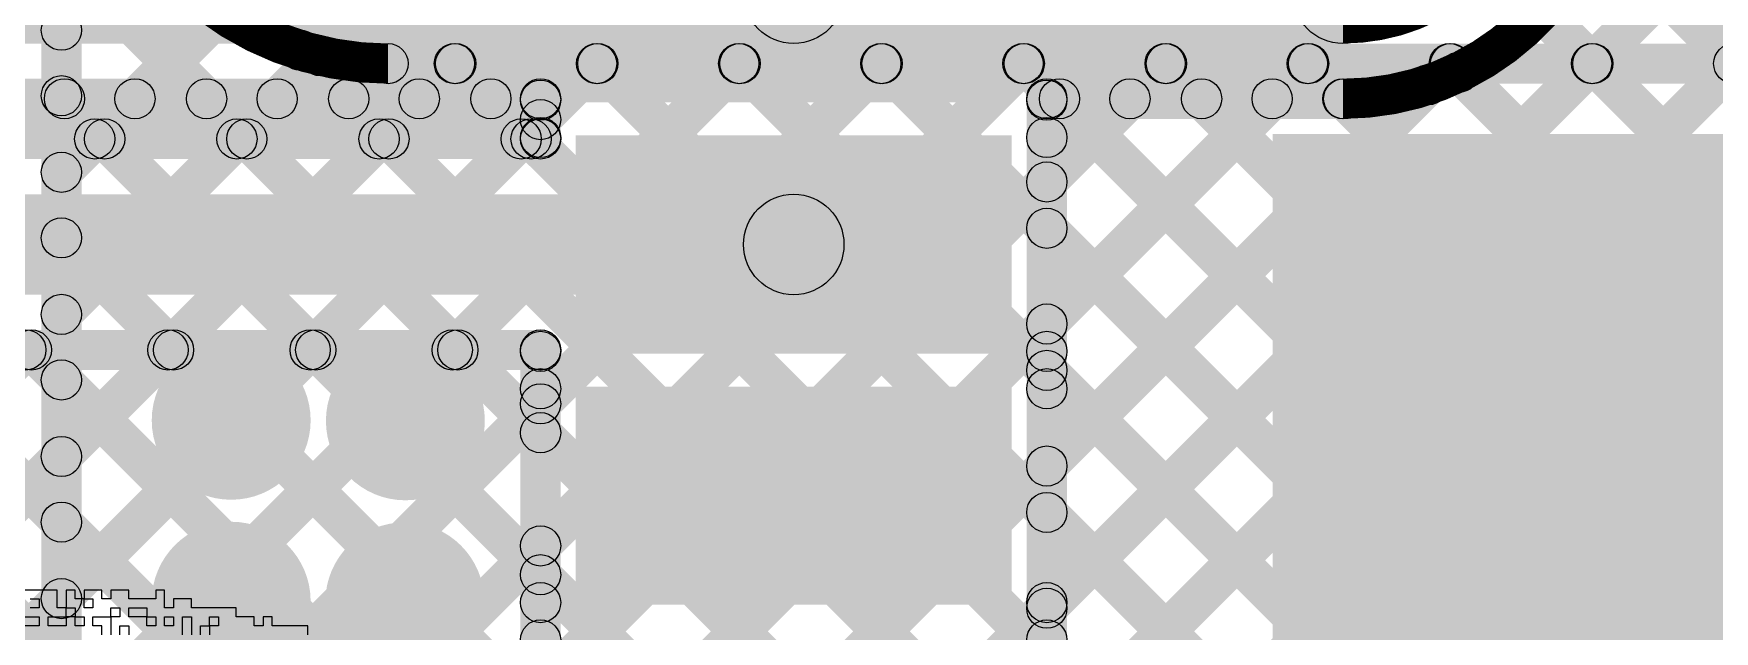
# Model space of a CAD drawing. Header units: millimetres. Extents: x 3.07 to 5.81, y 1.29 to 3.84.
# Drawn here: x 4.7245 to 5.0589, y 3.083 to 3.202 of the extents above; entities that cross this region are included whole.
import ezdxf

# ---------------------------------------------------------------- set-up
doc = ezdxf.new("R2010")
doc.units = ezdxf.units.MM
doc.header["$MEASUREMENT"] = 0
for name, color, linetype in [('BottomLayer', 5, 'Continuous'), ('BottomOverlay', 54, 'Continuous'), ('BottomSolder', 6, 'Continuous'), ('TopLayer', 1, 'Continuous'), ('TopPaste', 8, 'Continuous'), ('TopSolder', 216, 'Continuous'), ('ViaHoleLayer', 16, 'Continuous')]:
    doc.layers.add(name, color=color, linetype=linetype)

# ---------------------------------------------------------------- blocks, each defined once
blk = doc.blocks.new('ESP32_WROOM_32__16MB__16')
at = {"layer": 'TopLayer'}
for points in [[(-0.37402, 0.0624), (-0.29528, 0.0624), (-0.29528, 0.02697), (-0.37402, 0.02697)], [(-0.37402, 0.0124), (-0.29528, 0.0124), (-0.29528, -0.02303), (-0.37402, -0.02303)], [(-0.37402, -0.0376), (-0.29528, -0.0376), (-0.29528, -0.07303), (-0.37402, -0.07303)]]:
    blk.add_hatch(color=1, dxfattribs=at).paths.add_polyline_path(points)
at = {"layer": 'TopPaste'}
for points in [[(-0.37402, 0.0624), (-0.29528, 0.0624), (-0.29528, 0.02697), (-0.37402, 0.02697)], [(-0.37402, 0.0124), (-0.29528, 0.0124), (-0.29528, -0.02303), (-0.37402, -0.02303)], [(-0.37402, -0.0376), (-0.29528, -0.0376), (-0.29528, -0.07303), (-0.37402, -0.07303)]]:
    blk.add_hatch(color=8, dxfattribs=at).paths.add_polyline_path(points)
at = {"layer": 'TopSolder'}
for points in [[(-0.37802, 0.0664), (-0.29128, 0.0664), (-0.29128, 0.02297), (-0.37802, 0.02297)], [(-0.37802, 0.0164), (-0.29128, 0.0164), (-0.29128, -0.02703), (-0.37802, -0.02703)], [(-0.37802, -0.0336), (-0.29128, -0.0336), (-0.29128, -0.07703), (-0.37802, -0.07703)]]:
    blk.add_hatch(color=216, dxfattribs=at).paths.add_polyline_path(points)

msp = doc.modelspace()

# ---------------------------------------------------------------- hatches: boundary and pattern name
at = {"layer": 'BottomLayer'}
for points in [[(4.734, 2.095), (4.726, 2.095), (4.726, 3.43274), (4.734, 3.43274)], [(4.73283, 3.19982), (4.72717, 3.20548), (4.74461, 3.22292), (4.75027, 3.21726)], [(4.72717, 3.21505), (4.73283, 3.22071), (5.04492, 2.90862), (5.03926, 2.90296)], [(4.73283, 3.17154), (4.72717, 3.17719), (4.75901, 3.20903), (4.76467, 3.20337)], [(4.77469, 3.19582), (4.78034, 3.20148), (5.07499, 2.90683), (5.06934, 2.90117)], [(4.73283, 3.14325), (4.72717, 3.14891), (4.77866, 3.2004), (4.78432, 3.19474)], [(4.73283, 2.86041), (4.72717, 2.86607), (5.05993, 3.19883), (5.06559, 3.19317)], [(4.73283, 2.88869), (4.72717, 2.89435), (5.03165, 3.19883), (5.03731, 3.19317)], [(4.73283, 3.0584), (4.72717, 3.06406), (4.86194, 3.19883), (4.8676, 3.19317)], [(4.73283, 2.97355), (4.72717, 2.9792), (4.9468, 3.19883), (4.95245, 3.19317)], [(4.73283, 3.08668), (4.72717, 3.09234), (4.83366, 3.19883), (4.83932, 3.19317)], [(4.73283, 2.91698), (4.72717, 2.92264), (5.00336, 3.19883), (5.00902, 3.19317)], [(4.73283, 2.94526), (4.72717, 2.95092), (4.97508, 3.19883), (4.98074, 3.19317)], [(4.73283, 2.80384), (4.72717, 2.8095), (5.1165, 3.19883), (5.12216, 3.19317)], [(4.73283, 2.83213), (4.72717, 2.83778), (5.08822, 3.19883), (5.09387, 3.19317)], [(4.73283, 3.00183), (4.72717, 3.00749), (4.91851, 3.19883), (4.92417, 3.19317)], [(4.73283, 2.97355), (4.72717, 2.9792), (4.9468, 3.19883), (4.95245, 3.19317)], [(4.73283, 3.03012), (4.72717, 3.03577), (4.89023, 3.19883), (4.89588, 3.19317)], [(4.73283, 3.11497), (4.72717, 3.12063), (4.80537, 3.19883), (4.81103, 3.19317)], [(4.73283, 2.74727), (4.72717, 2.75293), (5.17307, 3.19883), (5.17873, 3.19317)], [(4.73283, 2.77556), (4.72717, 2.78121), (5.14479, 3.19883), (5.15044, 3.19317)], [(4.795, 3.192), (4.795, 3.2), (5.32183, 3.2), (5.32183, 3.192)], [(4.80562, 3.19317), (4.81128, 3.19883), (5.10328, 2.90683), (5.09762, 2.90117)], [(4.83391, 3.19317), (4.83956, 3.19883), (5.13156, 2.90683), (5.12591, 2.90117)], [(4.86219, 3.19317), (4.86785, 3.19883), (5.15985, 2.90683), (5.15419, 2.90117)], [(4.89047, 3.19317), (4.89613, 3.19883), (5.18813, 2.90683), (5.18247, 2.90117)], [(4.91876, 3.19317), (4.92442, 3.19883), (5.21642, 2.90683), (5.21076, 2.90117)], [(4.94704, 3.19317), (4.9527, 3.19883), (5.2447, 2.90683), (5.23904, 2.90117)], [(4.97533, 3.19317), (4.98098, 3.19883), (5.27298, 2.90683), (5.26733, 2.90117)], [(5.00361, 3.19317), (5.00927, 3.19883), (5.30127, 2.90683), (5.29561, 2.90117)], [(5.0319, 3.19317), (5.03755, 3.19883), (5.32955, 2.90683), (5.3239, 2.90117)], [(4.72717, 3.18677), (4.73283, 3.19243), (5.02682, 2.89844), (5.02116, 2.89278)], [(4.72717, 3.15848), (4.73283, 3.16414), (5.21458, 2.68238), (5.20893, 2.67673)], [(4.72717, 3.1302), (4.73283, 3.13586), (5.17467, 2.69402), (5.16901, 2.68836)], [(4.72717, 3.10192), (4.73283, 3.10757), (5.14659, 2.69381), (5.14093, 2.68815)]]:
    msp.add_hatch(color=5, dxfattribs=at).paths.add_polyline_path(points)
h = msp.add_hatch(color=5, dxfattribs=at)
edge = h.paths.add_edge_path()
edge.add_arc((4.73, 3.20265), 0.004, 0, 360)
h = msp.add_hatch(color=5, dxfattribs=at)
edge = h.paths.add_edge_path()
edge.add_arc((4.77751, 3.19865), 0.004, 0, 360)
h = msp.add_hatch(color=5, dxfattribs=at)
edge = h.paths.add_edge_path()
edge.add_arc((4.78149, 3.19757), 0.004, 0, 360)
h = msp.add_hatch(color=5, dxfattribs=at)
edge = h.paths.add_edge_path()
edge.add_arc((4.795, 3.196), 0.004, 0, 360)
h = msp.add_hatch(color=5, dxfattribs=at)
edge = h.paths.add_edge_path()
edge.add_arc((4.795, 3.196), 0.004, 0, 360)
h = msp.add_hatch(color=5, dxfattribs=at)
edge = h.paths.add_edge_path()
edge.add_arc((4.8082, 3.196), 0.004, 0, 360)
h = msp.add_hatch(color=5, dxfattribs=at)
edge = h.paths.add_edge_path()
edge.add_arc((4.80845, 3.196), 0.004, 0, 360)
h = msp.add_hatch(color=5, dxfattribs=at)
edge = h.paths.add_edge_path()
edge.add_arc((4.83649, 3.196), 0.004, 0, 360)
h = msp.add_hatch(color=5, dxfattribs=at)
edge = h.paths.add_edge_path()
edge.add_arc((4.83673, 3.196), 0.004, 0, 360)
h = msp.add_hatch(color=5, dxfattribs=at)
edge = h.paths.add_edge_path()
edge.add_arc((4.86477, 3.196), 0.004, 0, 360)
h = msp.add_hatch(color=5, dxfattribs=at)
edge = h.paths.add_edge_path()
edge.add_arc((4.86502, 3.196), 0.004, 0, 360)
h = msp.add_hatch(color=5, dxfattribs=at)
edge = h.paths.add_edge_path()
edge.add_arc((4.89306, 3.196), 0.004, 0, 360)
h = msp.add_hatch(color=5, dxfattribs=at)
edge = h.paths.add_edge_path()
edge.add_arc((4.8933, 3.196), 0.004, 0, 360)
h = msp.add_hatch(color=5, dxfattribs=at)
edge = h.paths.add_edge_path()
edge.add_arc((4.92134, 3.196), 0.004, 0, 360)
h = msp.add_hatch(color=5, dxfattribs=at)
edge = h.paths.add_edge_path()
edge.add_arc((4.92159, 3.196), 0.004, 0, 360)
h = msp.add_hatch(color=5, dxfattribs=at)
edge = h.paths.add_edge_path()
edge.add_arc((4.94962, 3.196), 0.004, 0, 360)
h = msp.add_hatch(color=5, dxfattribs=at)
edge = h.paths.add_edge_path()
edge.add_arc((4.94962, 3.196), 0.004, 0, 360)
h = msp.add_hatch(color=5, dxfattribs=at)
edge = h.paths.add_edge_path()
edge.add_arc((4.94987, 3.196), 0.004, 0, 360)
h = msp.add_hatch(color=5, dxfattribs=at)
edge = h.paths.add_edge_path()
edge.add_arc((4.97791, 3.196), 0.004, 0, 360)
h = msp.add_hatch(color=5, dxfattribs=at)
edge = h.paths.add_edge_path()
edge.add_arc((4.97816, 3.196), 0.004, 0, 360)
h = msp.add_hatch(color=5, dxfattribs=at)
edge = h.paths.add_edge_path()
edge.add_arc((5.00619, 3.196), 0.004, 0, 360)
h = msp.add_hatch(color=5, dxfattribs=at)
edge = h.paths.add_edge_path()
edge.add_arc((5.00644, 3.196), 0.004, 0, 360)
h = msp.add_hatch(color=5, dxfattribs=at)
edge = h.paths.add_edge_path()
edge.add_arc((5.03448, 3.196), 0.004, 0, 360)
h = msp.add_hatch(color=5, dxfattribs=at)
edge = h.paths.add_edge_path()
edge.add_arc((5.03472, 3.196), 0.004, 0, 360)
h = msp.add_hatch(color=5, dxfattribs=at)
edge = h.paths.add_edge_path()
edge.add_arc((5.06276, 3.196), 0.004, 0, 360)
h = msp.add_hatch(color=5, dxfattribs=at)
edge = h.paths.add_edge_path()
edge.add_arc((4.73, 3.1896), 0.004, 0, 360)
h = msp.add_hatch(color=5, dxfattribs=at)
edge = h.paths.add_edge_path()
edge.add_arc((4.73, 3.17437), 0.004, 0, 360)
h = msp.add_hatch(color=5, dxfattribs=at)
edge = h.paths.add_edge_path()
edge.add_arc((4.73, 3.16131), 0.004, 0, 360)
h = msp.add_hatch(color=5, dxfattribs=at)
edge = h.paths.add_edge_path()
edge.add_arc((4.73, 3.14608), 0.004, 0, 360)
h = msp.add_hatch(color=5, dxfattribs=at)
edge = h.paths.add_edge_path()
edge.add_arc((4.73, 3.13303), 0.004, 0, 360)
h = msp.add_hatch(color=5, dxfattribs=at)
edge = h.paths.add_edge_path()
edge.add_arc((4.76378, 3.125), 0.01181, 0, 360)
h = msp.add_hatch(color=5, dxfattribs=at)
edge = h.paths.add_edge_path()
edge.add_arc((4.79844, 3.12489), 0.01181, 0, 360)
h = msp.add_hatch(color=5, dxfattribs=at)
edge = h.paths.add_edge_path()
edge.add_arc((4.73, 3.1178), 0.004, 0, 360)
h = msp.add_hatch(color=5, dxfattribs=at)
edge = h.paths.add_edge_path()
edge.add_arc((4.73, 3.10474), 0.004, 0, 360)
h = msp.add_hatch(color=5, dxfattribs=at)
edge = h.paths.add_edge_path()
edge.add_arc((4.76378, 3.089), 0.01181, 0, 360)
h = msp.add_hatch(color=5, dxfattribs=at)
edge = h.paths.add_edge_path()
edge.add_arc((4.79833, 3.08889), 0.01181, 0, 360)
h = msp.add_hatch(color=5, dxfattribs=at)
edge = h.paths.add_edge_path()
edge.add_arc((4.73, 3.08951), 0.004, 0, 360)
at = {"layer": 'BottomSolder'}
h = msp.add_hatch(color=6, dxfattribs=at)
edge = h.paths.add_edge_path()
edge.add_arc((4.76378, 3.125), 0.01581, 0, 360)
h = msp.add_hatch(color=6, dxfattribs=at)
edge = h.paths.add_edge_path()
edge.add_arc((4.79844, 3.12489), 0.01581, 0, 360)
h = msp.add_hatch(color=6, dxfattribs=at)
edge = h.paths.add_edge_path()
edge.add_arc((4.76378, 3.089), 0.01581, 0, 360)
h = msp.add_hatch(color=6, dxfattribs=at)
edge = h.paths.add_edge_path()
edge.add_arc((4.79833, 3.08889), 0.01581, 0, 360)
at = {"layer": 'TopLayer'}
for points in [[(4.92891, 2.99992), (4.92325, 3.00558), (5.4155, 3.49783), (5.42116, 3.49217)], [(4.92891, 2.94335), (4.92325, 2.94901), (5.47207, 3.49783), (5.47773, 3.49217)], [(4.92891, 3.05649), (4.92325, 3.06215), (5.35893, 3.49783), (5.36459, 3.49217)], [(4.92891, 3.0282), (4.92325, 3.03386), (5.38722, 3.49783), (5.39287, 3.49217)], [(4.92891, 3.08477), (4.92325, 3.09043), (5.33065, 3.49783), (5.33631, 3.49217)], [(4.92891, 2.97164), (4.92325, 2.97729), (5.44379, 3.49783), (5.44944, 3.49217)], [(5.03206, 3.22129), (5.03772, 3.22695), (5.39084, 2.87383), (5.38518, 2.86817)], [(4.594, 3.2), (4.594, 3.22), (4.87571, 3.22), (4.87571, 3.2)], [(4.87571, 3.2), (4.87571, 3.22), (4.985, 3.22), (4.985, 3.2)], [(5.02146, 3.2036), (5.02712, 3.20926), (5.36255, 2.87383), (5.3569, 2.86817)], [(4.92891, 3.11306), (4.92325, 3.11871), (4.99916, 3.19463), (5.00482, 3.18897)], [(5.0053, 3.19148), (5.01096, 3.19714), (5.33427, 2.87383), (5.32861, 2.86817)], [(4.594, 3.185), (4.594, 3.193), (4.82534, 3.193), (4.82534, 3.185)], [(4.72777, 3.18617), (4.73343, 3.19183), (4.74143, 3.18383), (4.73577, 3.17817)], [(4.73946, 3.17817), (4.73381, 3.18383), (4.74181, 3.19183), (4.74746, 3.18617)], [(4.75605, 3.18617), (4.76171, 3.19183), (4.76971, 3.18383), (4.76405, 3.17817)], [(4.76775, 3.17817), (4.76209, 3.18383), (4.77009, 3.19183), (4.77575, 3.18617)], [(4.78434, 3.18617), (4.78999, 3.19183), (4.79799, 3.18383), (4.79234, 3.17817)], [(4.79603, 3.17817), (4.79037, 3.18383), (4.79837, 3.19183), (4.80403, 3.18617)], [(4.81262, 3.18617), (4.81828, 3.19183), (4.82628, 3.18383), (4.82062, 3.17817)], [(4.92891, 3.14134), (4.92325, 3.147), (4.96808, 3.19183), (4.97374, 3.18617)], [(4.92891, 3.16963), (4.92325, 3.17528), (4.9398, 3.19183), (4.94545, 3.18617)], [(4.92891, 3.16963), (4.92325, 3.17528), (4.9398, 3.19183), (4.94545, 3.18617)], [(4.92576, 3.18617), (4.93142, 3.19183), (5.24942, 2.87383), (5.24376, 2.86817)], [(4.92608, 3.185), (4.92608, 3.193), (4.985, 3.193), (4.985, 3.185)], [(4.95404, 3.18617), (4.9597, 3.19183), (5.2777, 2.87383), (5.27204, 2.86817)], [(4.98233, 3.18617), (4.98798, 3.19183), (5.30598, 2.87383), (5.30033, 2.86817)], [(4.82432, 3.17817), (4.81866, 3.18383), (4.82251, 3.18768), (4.82817, 3.18202)], [(4.82934, 3.18128), (4.82134, 3.18128), (4.82134, 3.18872), (4.82934, 3.18872)], [(4.82934, 3.18128), (4.82134, 3.18128), (4.82134, 3.18872), (4.82934, 3.18872)], [(4.93008, 3.18128), (4.92208, 3.18128), (4.92208, 3.18872), (4.93008, 3.18872)], [(4.93008, 3.18128), (4.92208, 3.18128), (4.92208, 3.18872), (4.93008, 3.18872)], [(4.645, 3.177), (4.645, 3.185), (4.82534, 3.185), (4.82534, 3.177)], [(4.93008, 3.13872), (4.92208, 3.13872), (4.92208, 3.18128), (4.93008, 3.18128)], [(4.971, 2.907), (5.248, 2.907), (5.248, 3.182), (4.971, 3.182)], [(4.979, 2.595), (5.008, 2.595), (5.008, 3.182), (4.979, 3.182)], [(4.645, 3.15), (4.645, 3.17), (4.87571, 3.17), (4.87571, 3.15)], [(4.92325, 3.1604), (4.92891, 3.16605), (5.22113, 2.87383), (5.21547, 2.86817)], [(4.64983, 3.03197), (4.64417, 3.03763), (4.74837, 3.14183), (4.75403, 3.13617)], [(4.64983, 3.00368), (4.64417, 3.00934), (4.77666, 3.14183), (4.78232, 3.13617)], [(4.64983, 3.06025), (4.64417, 3.06591), (4.72009, 3.14183), (4.72575, 3.13617)], [(4.64983, 2.9754), (4.64417, 2.98106), (4.80494, 3.14183), (4.8106, 3.13617)], [(4.647, 3.135), (4.647, 3.143), (4.82534, 3.143), (4.82534, 3.135)], [(4.66463, 3.13617), (4.67029, 3.14183), (4.82817, 2.98395), (4.82251, 2.97829)], [(4.69292, 3.13617), (4.69857, 3.14183), (4.82817, 3.01223), (4.82251, 3.00658)], [(4.7212, 3.13617), (4.72686, 3.14183), (4.82817, 3.04052), (4.82251, 3.03486)], [(4.74948, 3.13617), (4.75514, 3.14183), (4.82817, 3.0688), (4.82251, 3.06315)], [(4.77777, 3.13617), (4.78343, 3.14183), (4.82817, 3.09709), (4.82251, 3.09143)], [(4.80605, 3.13617), (4.81171, 3.14183), (4.82817, 3.12537), (4.82251, 3.11971)], [(4.82934, 3.13128), (4.82134, 3.13128), (4.82134, 3.13872), (4.82934, 3.13872)], [(4.82934, 3.13128), (4.82134, 3.13128), (4.82134, 3.13872), (4.82934, 3.13872)], [(4.93008, 3.13128), (4.92208, 3.13128), (4.92208, 3.13872), (4.93008, 3.13872)], [(4.93008, 3.13128), (4.92208, 3.13128), (4.92208, 3.13872), (4.93008, 3.13872)], [(4.92325, 3.13211), (4.92891, 3.13777), (5.19285, 2.87383), (5.18719, 2.86817)], [(4.64983, 2.94712), (4.64417, 2.95277), (4.82251, 3.13111), (4.82817, 3.12545)], [(4.82934, 3.08872), (4.82134, 3.08872), (4.82134, 3.13128), (4.82934, 3.13128)], [(4.93008, 3.08872), (4.92208, 3.08872), (4.92208, 3.13128), (4.93008, 3.13128)], [(4.92325, 3.10383), (4.92891, 3.10948), (5.16456, 2.87383), (5.15891, 2.86817)], [(4.64983, 2.91883), (4.64417, 2.92449), (4.82251, 3.10283), (4.82817, 3.09717)], [(4.82934, 3.08128), (4.82134, 3.08128), (4.82134, 3.08872), (4.82934, 3.08872)], [(4.82934, 3.08128), (4.82134, 3.08128), (4.82134, 3.08872), (4.82934, 3.08872)], [(4.93008, 3.08128), (4.92208, 3.08128), (4.92208, 3.08872), (4.93008, 3.08872)], [(4.93008, 3.08128), (4.92208, 3.08128), (4.92208, 3.08872), (4.93008, 3.08872)]]:
    msp.add_hatch(color=1, dxfattribs=at).paths.add_polyline_path(points)
h = msp.add_hatch(color=1, dxfattribs=at)
edge = h.paths.add_edge_path()
edge.add_arc((4.87571, 3.21), 0.01, 0, 360)
h = msp.add_hatch(color=1, dxfattribs=at)
edge = h.paths.add_edge_path()
edge.add_arc((4.87571, 3.21), 0.01, 0, 360)
h = msp.add_hatch(color=1, dxfattribs=at)
edge = h.paths.add_edge_path()
edge.add_arc((4.985, 3.21), 0.01, 0, 360)
h = msp.add_hatch(color=1, dxfattribs=at)
edge = h.paths.add_edge_path()
edge.add_arc((4.985, 3.21), 0.01, 0, 360)
h = msp.add_hatch(color=1, dxfattribs=at)
edge = h.paths.add_edge_path()
edge.add_arc((5.00813, 3.19431), 0.004, 0, 360)
h = msp.add_hatch(color=1, dxfattribs=at)
edge = h.paths.add_edge_path()
edge.add_arc((5.00199, 3.1918), 0.004, 0, 360)
h = msp.add_hatch(color=1, dxfattribs=at)
edge = h.paths.add_edge_path()
edge.add_arc((4.7306, 3.189), 0.004, 0, 360)
h = msp.add_hatch(color=1, dxfattribs=at)
edge = h.paths.add_edge_path()
edge.add_arc((4.74463, 3.189), 0.004, 0, 360)
h = msp.add_hatch(color=1, dxfattribs=at)
edge = h.paths.add_edge_path()
edge.add_arc((4.75888, 3.189), 0.004, 0, 360)
h = msp.add_hatch(color=1, dxfattribs=at)
edge = h.paths.add_edge_path()
edge.add_arc((4.77292, 3.189), 0.004, 0, 360)
h = msp.add_hatch(color=1, dxfattribs=at)
edge = h.paths.add_edge_path()
edge.add_arc((4.78717, 3.189), 0.004, 0, 360)
h = msp.add_hatch(color=1, dxfattribs=at)
edge = h.paths.add_edge_path()
edge.add_arc((4.8012, 3.189), 0.004, 0, 360)
h = msp.add_hatch(color=1, dxfattribs=at)
edge = h.paths.add_edge_path()
edge.add_arc((4.81545, 3.189), 0.004, 0, 360)
h = msp.add_hatch(color=1, dxfattribs=at)
edge = h.paths.add_edge_path()
edge.add_arc((4.82534, 3.189), 0.004, 0, 360)
h = msp.add_hatch(color=1, dxfattribs=at)
edge = h.paths.add_edge_path()
edge.add_arc((4.82534, 3.18872), 0.004, 0, 360)
h = msp.add_hatch(color=1, dxfattribs=at)
edge = h.paths.add_edge_path()
edge.add_arc((4.82534, 3.18872), 0.004, 0, 360)
h = msp.add_hatch(color=1, dxfattribs=at)
edge = h.paths.add_edge_path()
edge.add_arc((4.92608, 3.189), 0.004, 0, 360)
h = msp.add_hatch(color=1, dxfattribs=at)
edge = h.paths.add_edge_path()
edge.add_arc((4.92608, 3.18872), 0.004, 0, 360)
h = msp.add_hatch(color=1, dxfattribs=at)
edge = h.paths.add_edge_path()
edge.add_arc((4.92608, 3.18872), 0.004, 0, 360)
h = msp.add_hatch(color=1, dxfattribs=at)
edge = h.paths.add_edge_path()
edge.add_arc((4.92859, 3.189), 0.004, 0, 360)
h = msp.add_hatch(color=1, dxfattribs=at)
edge = h.paths.add_edge_path()
edge.add_arc((4.94262, 3.189), 0.004, 0, 360)
h = msp.add_hatch(color=1, dxfattribs=at)
edge = h.paths.add_edge_path()
edge.add_arc((4.94262, 3.189), 0.004, 0, 360)
h = msp.add_hatch(color=1, dxfattribs=at)
edge = h.paths.add_edge_path()
edge.add_arc((4.95687, 3.189), 0.004, 0, 360)
h = msp.add_hatch(color=1, dxfattribs=at)
edge = h.paths.add_edge_path()
edge.add_arc((4.97091, 3.189), 0.004, 0, 360)
h = msp.add_hatch(color=1, dxfattribs=at)
edge = h.paths.add_edge_path()
edge.add_arc((4.985, 3.189), 0.004, 0, 360)
h = msp.add_hatch(color=1, dxfattribs=at)
edge = h.paths.add_edge_path()
edge.add_arc((4.985, 3.189), 0.004, 0, 360)
h = msp.add_hatch(color=1, dxfattribs=at)
edge = h.paths.add_edge_path()
edge.add_arc((4.98516, 3.189), 0.004, 0, 360)
h = msp.add_hatch(color=1, dxfattribs=at)
edge = h.paths.add_edge_path()
edge.add_arc((4.82534, 3.18485), 0.004, 0, 360)
h = msp.add_hatch(color=1, dxfattribs=at)
edge = h.paths.add_edge_path()
edge.add_arc((4.73663, 3.181), 0.004, 0, 360)
h = msp.add_hatch(color=1, dxfattribs=at)
edge = h.paths.add_edge_path()
edge.add_arc((4.7386, 3.181), 0.004, 0, 360)
h = msp.add_hatch(color=1, dxfattribs=at)
edge = h.paths.add_edge_path()
edge.add_arc((4.76492, 3.181), 0.004, 0, 360)
h = msp.add_hatch(color=1, dxfattribs=at)
edge = h.paths.add_edge_path()
edge.add_arc((4.76688, 3.181), 0.004, 0, 360)
h = msp.add_hatch(color=1, dxfattribs=at)
edge = h.paths.add_edge_path()
edge.add_arc((4.7932, 3.181), 0.004, 0, 360)
h = msp.add_hatch(color=1, dxfattribs=at)
edge = h.paths.add_edge_path()
edge.add_arc((4.79517, 3.181), 0.004, 0, 360)
h = msp.add_hatch(color=1, dxfattribs=at)
edge = h.paths.add_edge_path()
edge.add_arc((4.82149, 3.181), 0.004, 0, 360)
h = msp.add_hatch(color=1, dxfattribs=at)
edge = h.paths.add_edge_path()
edge.add_arc((4.82345, 3.181), 0.004, 0, 360)
h = msp.add_hatch(color=1, dxfattribs=at)
edge = h.paths.add_edge_path()
edge.add_arc((4.82534, 3.18128), 0.004, 0, 360)
h = msp.add_hatch(color=1, dxfattribs=at)
edge = h.paths.add_edge_path()
edge.add_arc((4.82534, 3.18128), 0.004, 0, 360)
h = msp.add_hatch(color=1, dxfattribs=at)
edge = h.paths.add_edge_path()
edge.add_arc((4.82534, 3.181), 0.004, 0, 360)
h = msp.add_hatch(color=1, dxfattribs=at)
edge = h.paths.add_edge_path()
edge.add_arc((4.92608, 3.18128), 0.004, 0, 360)
h = msp.add_hatch(color=1, dxfattribs=at)
edge = h.paths.add_edge_path()
edge.add_arc((4.92608, 3.18128), 0.004, 0, 360)
h = msp.add_hatch(color=1, dxfattribs=at)
edge = h.paths.add_edge_path()
edge.add_arc((4.92608, 3.18128), 0.004, 0, 360)
h = msp.add_hatch(color=1, dxfattribs=at)
edge = h.paths.add_edge_path()
edge.add_arc((4.92608, 3.17245), 0.004, 0, 360)
h = msp.add_hatch(color=1, dxfattribs=at)
edge = h.paths.add_edge_path()
edge.add_arc((4.92608, 3.17245), 0.004, 0, 360)
h = msp.add_hatch(color=1, dxfattribs=at)
edge = h.paths.add_edge_path()
edge.add_arc((4.87571, 3.16), 0.01, 0, 360)
h = msp.add_hatch(color=1, dxfattribs=at)
edge = h.paths.add_edge_path()
edge.add_arc((4.92608, 3.16322), 0.004, 0, 360)
h = msp.add_hatch(color=1, dxfattribs=at)
edge = h.paths.add_edge_path()
edge.add_arc((4.92608, 3.14417), 0.004, 0, 360)
h = msp.add_hatch(color=1, dxfattribs=at)
edge = h.paths.add_edge_path()
edge.add_arc((4.72292, 3.139), 0.004, 0, 360)
h = msp.add_hatch(color=1, dxfattribs=at)
edge = h.paths.add_edge_path()
edge.add_arc((4.72403, 3.139), 0.004, 0, 360)
h = msp.add_hatch(color=1, dxfattribs=at)
edge = h.paths.add_edge_path()
edge.add_arc((4.7512, 3.139), 0.004, 0, 360)
h = msp.add_hatch(color=1, dxfattribs=at)
edge = h.paths.add_edge_path()
edge.add_arc((4.75231, 3.139), 0.004, 0, 360)
h = msp.add_hatch(color=1, dxfattribs=at)
edge = h.paths.add_edge_path()
edge.add_arc((4.77949, 3.139), 0.004, 0, 360)
h = msp.add_hatch(color=1, dxfattribs=at)
edge = h.paths.add_edge_path()
edge.add_arc((4.7806, 3.139), 0.004, 0, 360)
h = msp.add_hatch(color=1, dxfattribs=at)
edge = h.paths.add_edge_path()
edge.add_arc((4.80777, 3.139), 0.004, 0, 360)
h = msp.add_hatch(color=1, dxfattribs=at)
edge = h.paths.add_edge_path()
edge.add_arc((4.80888, 3.139), 0.004, 0, 360)
h = msp.add_hatch(color=1, dxfattribs=at)
edge = h.paths.add_edge_path()
edge.add_arc((4.82534, 3.139), 0.004, 0, 360)
h = msp.add_hatch(color=1, dxfattribs=at)
edge = h.paths.add_edge_path()
edge.add_arc((4.82534, 3.13872), 0.004, 0, 360)
h = msp.add_hatch(color=1, dxfattribs=at)
edge = h.paths.add_edge_path()
edge.add_arc((4.82534, 3.13872), 0.004, 0, 360)
h = msp.add_hatch(color=1, dxfattribs=at)
edge = h.paths.add_edge_path()
edge.add_arc((4.92608, 3.13872), 0.004, 0, 360)
h = msp.add_hatch(color=1, dxfattribs=at)
edge = h.paths.add_edge_path()
edge.add_arc((4.92608, 3.13872), 0.004, 0, 360)
h = msp.add_hatch(color=1, dxfattribs=at)
edge = h.paths.add_edge_path()
edge.add_arc((4.92608, 3.13872), 0.004, 0, 360)
h = msp.add_hatch(color=1, dxfattribs=at)
edge = h.paths.add_edge_path()
edge.add_arc((4.92608, 3.13494), 0.004, 0, 360)
h = msp.add_hatch(color=1, dxfattribs=at)
edge = h.paths.add_edge_path()
edge.add_arc((4.76378, 3.125), 0.01181, 0, 360)
h = msp.add_hatch(color=1, dxfattribs=at)
edge = h.paths.add_edge_path()
edge.add_arc((4.79844, 3.12489), 0.01181, 0, 360)
h = msp.add_hatch(color=1, dxfattribs=at)
edge = h.paths.add_edge_path()
edge.add_arc((4.82534, 3.13128), 0.004, 0, 360)
h = msp.add_hatch(color=1, dxfattribs=at)
edge = h.paths.add_edge_path()
edge.add_arc((4.82534, 3.13128), 0.004, 0, 360)
h = msp.add_hatch(color=1, dxfattribs=at)
edge = h.paths.add_edge_path()
edge.add_arc((4.82534, 3.13128), 0.004, 0, 360)
h = msp.add_hatch(color=1, dxfattribs=at)
edge = h.paths.add_edge_path()
edge.add_arc((4.92608, 3.13128), 0.004, 0, 360)
h = msp.add_hatch(color=1, dxfattribs=at)
edge = h.paths.add_edge_path()
edge.add_arc((4.92608, 3.13128), 0.004, 0, 360)
h = msp.add_hatch(color=1, dxfattribs=at)
edge = h.paths.add_edge_path()
edge.add_arc((4.92608, 3.13128), 0.004, 0, 360)
h = msp.add_hatch(color=1, dxfattribs=at)
edge = h.paths.add_edge_path()
edge.add_arc((4.82534, 3.12828), 0.004, 0, 360)
h = msp.add_hatch(color=1, dxfattribs=at)
edge = h.paths.add_edge_path()
edge.add_arc((4.82534, 3.12254), 0.004, 0, 360)
h = msp.add_hatch(color=1, dxfattribs=at)
edge = h.paths.add_edge_path()
edge.add_arc((4.92608, 3.11589), 0.004, 0, 360)
h = msp.add_hatch(color=1, dxfattribs=at)
edge = h.paths.add_edge_path()
edge.add_arc((4.92608, 3.10666), 0.004, 0, 360)
h = msp.add_hatch(color=1, dxfattribs=at)
edge = h.paths.add_edge_path()
edge.add_arc((4.82534, 3.1), 0.004, 0, 360)
h = msp.add_hatch(color=1, dxfattribs=at)
edge = h.paths.add_edge_path()
edge.add_arc((4.76378, 3.089), 0.01181, 0, 360)
h = msp.add_hatch(color=1, dxfattribs=at)
edge = h.paths.add_edge_path()
edge.add_arc((4.79833, 3.08889), 0.01181, 0, 360)
h = msp.add_hatch(color=1, dxfattribs=at)
edge = h.paths.add_edge_path()
edge.add_arc((4.82534, 3.09426), 0.004, 0, 360)
h = msp.add_hatch(color=1, dxfattribs=at)
edge = h.paths.add_edge_path()
edge.add_arc((4.82534, 3.08872), 0.004, 0, 360)
h = msp.add_hatch(color=1, dxfattribs=at)
edge = h.paths.add_edge_path()
edge.add_arc((4.82534, 3.08872), 0.004, 0, 360)
h = msp.add_hatch(color=1, dxfattribs=at)
edge = h.paths.add_edge_path()
edge.add_arc((4.82534, 3.08872), 0.004, 0, 360)
h = msp.add_hatch(color=1, dxfattribs=at)
edge = h.paths.add_edge_path()
edge.add_arc((4.92608, 3.08872), 0.004, 0, 360)
h = msp.add_hatch(color=1, dxfattribs=at)
edge = h.paths.add_edge_path()
edge.add_arc((4.92608, 3.08872), 0.004, 0, 360)
h = msp.add_hatch(color=1, dxfattribs=at)
edge = h.paths.add_edge_path()
edge.add_arc((4.92608, 3.08872), 0.004, 0, 360)
h = msp.add_hatch(color=1, dxfattribs=at)
edge = h.paths.add_edge_path()
edge.add_arc((4.92608, 3.0876), 0.004, 0, 360)
h = msp.add_hatch(color=1, dxfattribs=at)
edge = h.paths.add_edge_path()
edge.add_arc((4.82534, 3.08128), 0.004, 0, 360)
h = msp.add_hatch(color=1, dxfattribs=at)
edge = h.paths.add_edge_path()
edge.add_arc((4.82534, 3.08128), 0.004, 0, 360)
h = msp.add_hatch(color=1, dxfattribs=at)
edge = h.paths.add_edge_path()
edge.add_arc((4.82534, 3.08128), 0.004, 0, 360)
h = msp.add_hatch(color=1, dxfattribs=at)
edge = h.paths.add_edge_path()
edge.add_arc((4.92608, 3.08128), 0.004, 0, 360)
h = msp.add_hatch(color=1, dxfattribs=at)
edge = h.paths.add_edge_path()
edge.add_arc((4.92608, 3.08128), 0.004, 0, 360)
h = msp.add_hatch(color=1, dxfattribs=at)
edge = h.paths.add_edge_path()
edge.add_arc((4.92608, 3.08128), 0.004, 0, 360)
at = {"layer": 'TopSolder'}
h = msp.add_hatch(color=216, dxfattribs=at)
edge = h.paths.add_edge_path()
edge.add_arc((4.76378, 3.125), 0.01581, 0, 360)
h = msp.add_hatch(color=216, dxfattribs=at)
edge = h.paths.add_edge_path()
edge.add_arc((4.79844, 3.12489), 0.01581, 0, 360)
h = msp.add_hatch(color=216, dxfattribs=at)
edge = h.paths.add_edge_path()
edge.add_arc((4.76378, 3.089), 0.01581, 0, 360)
h = msp.add_hatch(color=216, dxfattribs=at)
edge = h.paths.add_edge_path()
edge.add_arc((4.79833, 3.08889), 0.01581, 0, 360)
at = {"layer": 'ViaHoleLayer'}
h = msp.add_hatch(color=16, dxfattribs=at)
edge = h.paths.add_edge_path()
edge.add_arc((4.76378, 3.125), 0.00787, 0, 360)
h = msp.add_hatch(color=16, dxfattribs=at)
edge = h.paths.add_edge_path()
edge.add_arc((4.79844, 3.12489), 0.00787, 0, 360)
h = msp.add_hatch(color=16, dxfattribs=at)
edge = h.paths.add_edge_path()
edge.add_arc((4.76378, 3.089), 0.00787, 0, 360)
h = msp.add_hatch(color=16, dxfattribs=at)
edge = h.paths.add_edge_path()
edge.add_arc((4.79833, 3.08889), 0.00787, 0, 360)

# ---------------------------------------------------------------- linework, layer by layer
at = {"layer": 'BottomLayer', "const_width": 0.008}
msp.add_lwpolyline([(4.795, 3.196, -0.414214), (4.736, 3.255)], format="xyb", dxfattribs=at)
at = {"layer": 'BottomLayer'}
for centre in [(4.73, 3.20265), (4.77751, 3.19865), (4.78149, 3.19757), (4.795, 3.196), (4.795, 3.196), (4.8082, 3.196), (4.80845, 3.196), (4.83649, 3.196), (4.83673, 3.196), (4.86477, 3.196), (4.86502, 3.196), (4.89306, 3.196), (4.8933, 3.196), (4.92134, 3.196), (4.92159, 3.196), (4.94962, 3.196), (4.94962, 3.196), (4.94987, 3.196), (4.97791, 3.196), (4.97816, 3.196), (5.00619, 3.196), (5.00644, 3.196), (5.03448, 3.196), (5.03472, 3.196), (5.06276, 3.196), (4.73, 3.1896), (4.73, 3.17437), (4.73, 3.16131), (4.73, 3.14608), (4.73, 3.13303), (4.73, 3.1178), (4.73, 3.10474), (4.73, 3.08951)]:
    msp.add_circle(centre, 0.004, dxfattribs=at)
at = {"layer": 'BottomOverlay'}
for p, q in [((4.72916, 3.09122), (4.72025, 3.09122)), ((4.72916, 3.08944), (4.72916, 3.09122)), ((4.73272, 3.09122), (4.73094, 3.09122)), ((4.73094, 3.09122), (4.73094, 3.08944)), ((4.73272, 3.08944), (4.73272, 3.09122)), ((4.73807, 3.09122), (4.7345, 3.09122)), ((4.7345, 3.09122), (4.7345, 3.08944)), ((4.73807, 3.08944), (4.73807, 3.09122)), ((4.74341, 3.09122), (4.73985, 3.09122)), ((4.73985, 3.09122), (4.73985, 3.08944)), ((4.74341, 3.08944), (4.74341, 3.09122)), ((4.75054, 3.09122), (4.74876, 3.09122)), ((4.74876, 3.09122), (4.74876, 3.08944)), ((4.75054, 3.08944), (4.75054, 3.09122)), ((4.72381, 3.08944), (4.72559, 3.08944)), ((4.72559, 3.08766), (4.72381, 3.08766)), ((4.72559, 3.08944), (4.72559, 3.08766)), ((4.72916, 3.08766), (4.72916, 3.08944)), ((4.73094, 3.08766), (4.72916, 3.08766)), ((4.73094, 3.08944), (4.73094, 3.08766)), ((4.73094, 3.08588), (4.73094, 3.08766)), ((4.73094, 3.08766), (4.73272, 3.08766)), ((4.7345, 3.08944), (4.73272, 3.08944)), ((4.73272, 3.08766), (4.73272, 3.08588)), ((4.7345, 3.08766), (4.7345, 3.08944)), ((4.7345, 3.08944), (4.73628, 3.08944)), ((4.73628, 3.08766), (4.7345, 3.08766)), ((4.73628, 3.08944), (4.73628, 3.08766)), ((4.73985, 3.08944), (4.73807, 3.08944)), ((4.73985, 3.08588), (4.73985, 3.08766)), ((4.73985, 3.08766), (4.74163, 3.08766)), ((4.74163, 3.08766), (4.74163, 3.08588)), ((4.74876, 3.08944), (4.74341, 3.08944)), ((4.74341, 3.08588), (4.74341, 3.08766)), ((4.74341, 3.08766), (4.74697, 3.08766)), ((4.74697, 3.08766), (4.74697, 3.08588)), ((4.75054, 3.08766), (4.75054, 3.08944)), ((4.75232, 3.08766), (4.75054, 3.08766)), ((4.75588, 3.08944), (4.75232, 3.08944)), ((4.75232, 3.08944), (4.75232, 3.08766)), ((4.75588, 3.08766), (4.75588, 3.08944)), ((4.76479, 3.08766), (4.75588, 3.08766)), ((4.76479, 3.08588), (4.76479, 3.08766)), ((4.72203, 3.08588), (4.72559, 3.08588)), ((4.72559, 3.0841), (4.72203, 3.0841)), ((4.72559, 3.08588), (4.72559, 3.0841)), ((4.72737, 3.0841), (4.72737, 3.08588)), ((4.72737, 3.08588), (4.73094, 3.08588)), ((4.73094, 3.0841), (4.72737, 3.0841)), ((4.73272, 3.08588), (4.73094, 3.08588)), ((4.73094, 3.08588), (4.73094, 3.0841)), ((4.73272, 3.0841), (4.73272, 3.08588)), ((4.73272, 3.08588), (4.7345, 3.08588)), ((4.7345, 3.0841), (4.73272, 3.0841)), ((4.7345, 3.08588), (4.7345, 3.0841)), ((4.73628, 3.0841), (4.73628, 3.08588)), ((4.73628, 3.08588), (4.73985, 3.08588)), ((4.73807, 3.0841), (4.73628, 3.0841)), ((4.73807, 3.08232), (4.73807, 3.0841)), ((4.74163, 3.08588), (4.73985, 3.08588)), ((4.73985, 3.08588), (4.73985, 3.0841)), ((4.73985, 3.0841), (4.73985, 3.08232)), ((4.74163, 3.08232), (4.74163, 3.0841)), ((4.74163, 3.0841), (4.74341, 3.0841)), ((4.74697, 3.08588), (4.74341, 3.08588)), ((4.74341, 3.0841), (4.74341, 3.08232)), ((4.74697, 3.0841), (4.74697, 3.08588)), ((4.74697, 3.08588), (4.74876, 3.08588)), ((4.74876, 3.0841), (4.74697, 3.0841)), ((4.74876, 3.08588), (4.74876, 3.0841)), ((4.75054, 3.0841), (4.75054, 3.08588)), ((4.75054, 3.08588), (4.75232, 3.08588)), ((4.75232, 3.0841), (4.75054, 3.0841)), ((4.75232, 3.08588), (4.75232, 3.0841)), ((4.7541, 3.0841), (4.7541, 3.08588)), ((4.7541, 3.08588), (4.75588, 3.08588)), ((4.7541, 3.08232), (4.7541, 3.0841)), ((4.75588, 3.08588), (4.75588, 3.0841)), ((4.75588, 3.0841), (4.75588, 3.08232)), ((4.75766, 3.08232), (4.75766, 3.0841)), ((4.75766, 3.0841), (4.75945, 3.0841)), ((4.75945, 3.0841), (4.75945, 3.08588)), ((4.75945, 3.08588), (4.76123, 3.08588)), ((4.76123, 3.0841), (4.75945, 3.0841)), ((4.75945, 3.0841), (4.75945, 3.08232)), ((4.76123, 3.08588), (4.76123, 3.0841)), ((4.76835, 3.08588), (4.76479, 3.08588)), ((4.76835, 3.0841), (4.76835, 3.08588)), ((4.77014, 3.0841), (4.76835, 3.0841)), ((4.77192, 3.08588), (4.77014, 3.08588)), ((4.77014, 3.08588), (4.77014, 3.0841)), ((4.77192, 3.0841), (4.77192, 3.08588)), ((4.77904, 3.0841), (4.77192, 3.0841)), ((4.77904, 3.08232), (4.77904, 3.0841))]:
    msp.add_line(p, q, dxfattribs=at)
at = {"layer": 'TopLayer'}
for points, const_width in [([(5.017, 3.242, -0.414214), (4.985, 3.21)], 0.02), ([(5.038, 3.242, -0.414214), (4.985, 3.189)], 0.008)]:
    msp.add_lwpolyline(points, format="xyb", dxfattribs=dict(at, const_width=const_width))
for centre, radius in [((4.87571, 3.21), 0.01), ((4.87571, 3.21), 0.01), ((4.985, 3.21), 0.01), ((4.985, 3.21), 0.01), ((5.00813, 3.19431), 0.004), ((5.00199, 3.1918), 0.004), ((4.7306, 3.189), 0.004), ((4.74463, 3.189), 0.004), ((4.75888, 3.189), 0.004), ((4.77292, 3.189), 0.004), ((4.78717, 3.189), 0.004), ((4.8012, 3.189), 0.004), ((4.81545, 3.189), 0.004), ((4.82534, 3.189), 0.004), ((4.82534, 3.18872), 0.004), ((4.82534, 3.18872), 0.004), ((4.92608, 3.189), 0.004), ((4.92608, 3.18872), 0.004), ((4.92608, 3.18872), 0.004), ((4.92859, 3.189), 0.004), ((4.94262, 3.189), 0.004), ((4.94262, 3.189), 0.004), ((4.95687, 3.189), 0.004), ((4.97091, 3.189), 0.004), ((4.985, 3.189), 0.004), ((4.985, 3.189), 0.004), ((4.98516, 3.189), 0.004), ((4.82534, 3.18485), 0.004), ((4.73663, 3.181), 0.004), ((4.7386, 3.181), 0.004), ((4.76492, 3.181), 0.004), ((4.76688, 3.181), 0.004), ((4.7932, 3.181), 0.004), ((4.79517, 3.181), 0.004), ((4.82149, 3.181), 0.004), ((4.82345, 3.181), 0.004), ((4.82534, 3.18128), 0.004), ((4.82534, 3.18128), 0.004), ((4.82534, 3.181), 0.004), ((4.92608, 3.18128), 0.004), ((4.92608, 3.18128), 0.004), ((4.92608, 3.18128), 0.004), ((4.92608, 3.17245), 0.004), ((4.92608, 3.17245), 0.004), ((4.87571, 3.16), 0.01), ((4.92608, 3.16322), 0.004), ((4.92608, 3.14417), 0.004), ((4.72292, 3.139), 0.004), ((4.72403, 3.139), 0.004), ((4.7512, 3.139), 0.004), ((4.75231, 3.139), 0.004), ((4.77949, 3.139), 0.004), ((4.7806, 3.139), 0.004), ((4.80777, 3.139), 0.004), ((4.80888, 3.139), 0.004), ((4.82534, 3.139), 0.004), ((4.82534, 3.13872), 0.004), ((4.82534, 3.13872), 0.004), ((4.92608, 3.13872), 0.004), ((4.92608, 3.13872), 0.004), ((4.92608, 3.13872), 0.004), ((4.92608, 3.13494), 0.004), ((4.82534, 3.13128), 0.004), ((4.82534, 3.13128), 0.004), ((4.82534, 3.13128), 0.004), ((4.92608, 3.13128), 0.004), ((4.92608, 3.13128), 0.004), ((4.92608, 3.13128), 0.004), ((4.82534, 3.12828), 0.004), ((4.82534, 3.12254), 0.004), ((4.92608, 3.11589), 0.004), ((4.92608, 3.10666), 0.004), ((4.82534, 3.1), 0.004), ((4.82534, 3.09426), 0.004), ((4.82534, 3.08872), 0.004), ((4.82534, 3.08872), 0.004), ((4.82534, 3.08872), 0.004), ((4.92608, 3.08872), 0.004), ((4.92608, 3.08872), 0.004), ((4.92608, 3.08872), 0.004), ((4.92608, 3.0876), 0.004), ((4.82534, 3.08128), 0.004), ((4.82534, 3.08128), 0.004), ((4.82534, 3.08128), 0.004), ((4.92608, 3.08128), 0.004), ((4.92608, 3.08128), 0.004), ((4.92608, 3.08128), 0.004)]:
    msp.add_circle(centre, radius, dxfattribs=at)

# ---------------------------------------------------------------- block references
msp.add_blockref('ESP32_WROOM_32__16MB__16', (5.21035, 3.16531))

doc.saveas('drawing.dxf')
